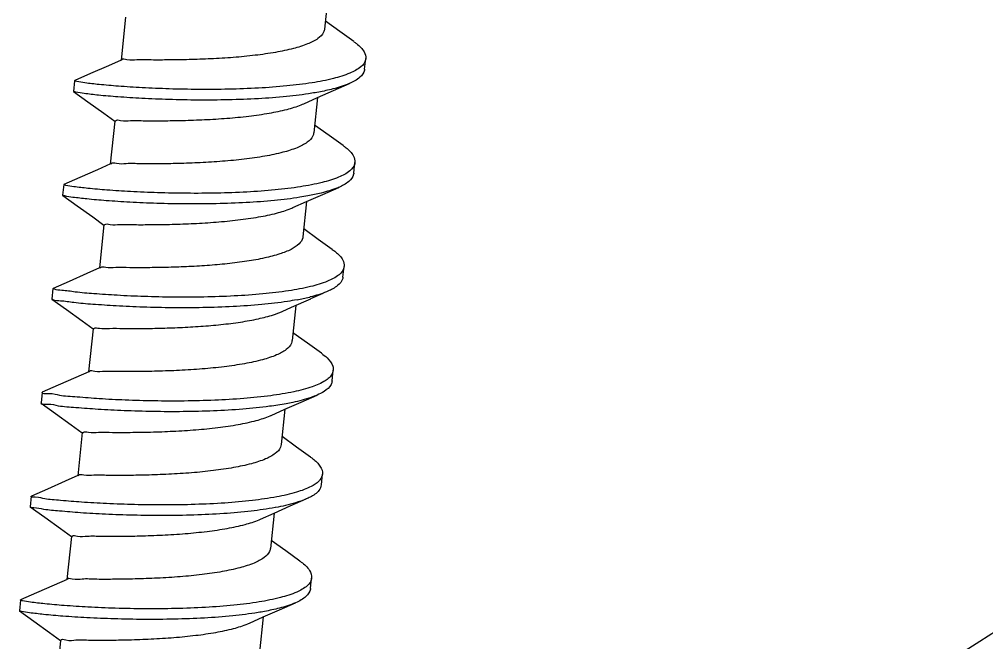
# Model space of a CAD drawing. Header units: millimetres. Extents: x -2947 to 97, y -3022 to 322.
# Drawn here: x -1307.72 to -1297.62, y -2001.81 to -1995.31 of the extents above; entities that cross this region are included whole.
import ezdxf

# ---------------------------------------------------------------- set-up
doc = ezdxf.new("R2010")
doc.units = ezdxf.units.MM
doc.layers.get('0').update_dxf_attribs({"linetype": 'CONTINUOUS'})

msp = doc.modelspace()

# ---------------------------------------------------------------- linework, layer by layer
at = {"color": 7}
for p, q in [((-1304.497443087941, -1995.040753768918), (-1304.535831466441, -1995.408615320218)), ((-1306.614226114941, -1995.284995982818), (-1306.661138476441, -1995.734539691818)), ((-1304.375578714541, -1995.436085212618), (-1304.527308123641, -1995.326939296218)), ((-1304.229394802341, -1995.540615278718), (-1304.375578714541, -1995.436085212618)), ((-1306.793441373341, -1995.792790389018), (-1306.978251376541, -1995.874357561418)), ((-1306.659672951641, -1995.733167559218), (-1306.793441373341, -1995.792790389018)), ((-1306.653124415441, -1995.731655177018), (-1306.654712667541, -1995.735016971118)), ((-1304.117183345441, -1995.828811768018), (-1304.105618138141, -1995.717986689418)), ((-1306.978251376541, -1995.874357561418), (-1307.144686892941, -1995.947251597118)), ((-1307.145956262141, -1995.948422525518), (-1307.157521469341, -1996.059247604118)), ((-1307.145956262141, -1995.948422525518), (-1307.144686892941, -1995.947251597118)), ((-1304.442484396841, -1996.050201084518), (-1304.274914610841, -1995.976806745118)), ((-1307.156521301441, -1996.060655310818), (-1307.157521469341, -1996.059247604118)), ((-1307.156521301441, -1996.060655310818), (-1307.006068747941, -1996.168243301718)), ((-1304.610525114041, -1996.124376759318), (-1304.442484396841, -1996.050201084518)), ((-1307.006068747941, -1996.168243301718), (-1306.842060093841, -1996.286239004118)), ((-1304.753937456441, -1996.188240720918), (-1304.610525114041, -1996.124376759318)), ((-1304.610525114041, -1996.124376759318), (-1304.648913492641, -1996.492238310718)), ((-1306.842060093841, -1996.286239004118), (-1306.726157361641, -1996.370264209018)), ((-1306.727308141041, -1996.368618973218), (-1306.774220502541, -1996.818162682218)), ((-1304.488660740741, -1996.519708203018), (-1304.640390149741, -1996.410562286718)), ((-1304.342476828441, -1996.624238269118), (-1304.488660740741, -1996.519708203018)), ((-1304.230265371541, -1996.912434758418), (-1304.218700164341, -1996.801609679918)), ((-1306.906523399541, -1996.876413379518), (-1307.091333402741, -1996.957980551818)), ((-1306.772754977841, -1996.816790549618), (-1306.906523399541, -1996.876413379518)), ((-1307.091333402741, -1996.957980551818), (-1307.257768919141, -1997.030874587618)), ((-1307.259038288341, -1997.032045515918), (-1307.270603495541, -1997.142870594518)), ((-1307.259038288341, -1997.032045515918), (-1307.257768919141, -1997.030874587618)), ((-1304.555566423041, -1997.133824074918), (-1304.387996636941, -1997.060429735518)), ((-1307.269603327541, -1997.144278301218), (-1307.270603495541, -1997.142870594518)), ((-1307.269603327541, -1997.144278301218), (-1307.119150774041, -1997.251866292118)), ((-1304.867019482641, -1997.271863711418), (-1304.723607140241, -1997.207999749818)), ((-1304.723607140241, -1997.207999749818), (-1304.761995518741, -1997.575861301118)), ((-1304.723607140241, -1997.207999749818), (-1304.555566423041, -1997.133824074918)), ((-1307.119150774041, -1997.251866292118), (-1306.955142119941, -1997.369861994518)), ((-1306.955142119941, -1997.369861994518), (-1306.839239387741, -1997.453887199518)), ((-1306.840390167241, -1997.452241963718), (-1306.887302528741, -1997.901785672618)), ((-1304.601742766841, -1997.603331193418), (-1304.753472175941, -1997.494185277118)), ((-1304.455558854641, -1997.707861259518), (-1304.601742766841, -1997.603331193418)), ((-1306.885837003941, -1997.900413540018), (-1307.019605425641, -1997.960036369918)), ((-1304.343347397741, -1997.996057748918), (-1304.331782190541, -1997.885232670318)), ((-1307.019605425641, -1997.960036369918), (-1307.204415428841, -1998.041603542318)), ((-1307.372120314441, -1998.115668506418), (-1307.383685521641, -1998.226493584918)), ((-1307.372120314441, -1998.115668506418), (-1307.370850945341, -1998.114497578018)), ((-1307.204415428841, -1998.041603542318), (-1307.370850945341, -1998.114497578018)), ((-1304.880990278941, -1998.311259016618), (-1304.678798426041, -1998.221908176218)), ((-1304.678776949541, -1998.221898734718), (-1304.551633174141, -1998.166148596518)), ((-1304.501097582141, -1998.144060988418), (-1304.517270092941, -1998.150897661718)), ((-1307.382685353741, -1998.227901291718), (-1307.383685521641, -1998.226493584918)), ((-1307.382685353741, -1998.227901291718), (-1307.232232800241, -1998.335489282518)), ((-1304.980086227541, -1998.355479855218), (-1304.880990278941, -1998.311259016618)), ((-1304.836692636941, -1998.291655997518), (-1304.875077544941, -1998.659484291618)), ((-1307.232232800241, -1998.335489282518), (-1307.068224146141, -1998.453484984918)), ((-1307.068224146141, -1998.453484984918), (-1306.952321413941, -1998.537510189918)), ((-1306.953472193341, -1998.535864954118), (-1307.000384554841, -1998.985408663118)), ((-1304.714824793041, -1998.686954183918), (-1304.866554202041, -1998.577808267518)), ((-1304.568640880741, -1998.791484250018), (-1304.714824793041, -1998.686954183918)), ((-1306.998919030141, -1998.984036530518), (-1307.132687451841, -1999.043659360418)), ((-1304.456429423841, -1999.079680739318), (-1304.444864216641, -1998.968855660818)), ((-1307.317497455041, -1999.125226532718), (-1307.483932971441, -1999.198120568518)), ((-1307.132687451841, -1999.043659360418), (-1307.317497455041, -1999.125226532718)), ((-1307.485202340641, -1999.199291496818), (-1307.496767547841, -1999.310116575418)), ((-1307.485202340641, -1999.199291496818), (-1307.483932971441, -1999.198120568518)), ((-1304.781730475341, -1999.301070055818), (-1304.614160689341, -1999.227675716418)), ((-1307.495767379941, -1999.311524282118), (-1307.496767547841, -1999.310116575418)), ((-1307.495767379941, -1999.311524282118), (-1307.345314826441, -1999.419112273018)), ((-1304.949771192541, -1999.375245730718), (-1304.781730475341, -1999.301070055818)), ((-1307.345314826441, -1999.419112273018), (-1307.181306172241, -1999.537107975418)), ((-1305.093183534941, -1999.439109692318), (-1304.949771192541, -1999.375245730718)), ((-1304.949771192541, -1999.375245730718), (-1304.988159571041, -1999.743107282018)), ((-1307.181306172241, -1999.537107975418), (-1307.065403440041, -1999.621133180418)), ((-1307.066554219541, -1999.619487944618), (-1307.113466581041, -2000.069031653518)), ((-1304.827906819241, -1999.770577174318), (-1304.979636228241, -1999.661431258018)), ((-1304.681722906941, -1999.875107240418), (-1304.827906819241, -1999.770577174318)), ((-1307.245769477941, -2000.127282350818), (-1307.430579481141, -2000.208849523218)), ((-1307.112001056241, -2000.067659520918), (-1307.245769477941, -2000.127282350818)), ((-1304.569511450041, -2000.163303729818), (-1304.557946242841, -2000.052478651218)), ((-1307.430579481141, -2000.208849523218), (-1307.597014997641, -2000.281743558918)), ((-1307.598284366741, -2000.282914487318), (-1307.609849573941, -2000.393739565818)), ((-1307.598284366741, -2000.282914487318), (-1307.597014997641, -2000.281743558918)), ((-1304.894812501441, -2000.384693046218), (-1304.727242715441, -2000.311298706818)), ((-1307.608849406041, -2000.395147272618), (-1307.609849573941, -2000.393739565818)), ((-1307.608849406041, -2000.395147272618), (-1307.458396852541, -2000.502735263418)), ((-1305.062853218641, -2000.458868721118), (-1304.894812501441, -2000.384693046218)), ((-1305.047220678841, -2000.400676201818), (-1305.050744230741, -2000.401326978918)), ((-1307.458396852541, -2000.502735263418), (-1307.294388198441, -2000.620730965818)), ((-1305.206265561041, -2000.522732682718), (-1305.062853218641, -2000.458868721118)), ((-1305.062853218641, -2000.458868721118), (-1305.101241597241, -2000.826730272418)), ((-1307.294388198441, -2000.620730965818), (-1307.178485466241, -2000.704756170818)), ((-1307.179636245741, -2000.703110935018), (-1307.226548607241, -2001.152654644018)), ((-1304.940988845341, -2000.854200164818), (-1305.092718254341, -2000.745054248418)), ((-1304.794804933041, -2000.958730230918), (-1304.940988845341, -2000.854200164818)), ((-1307.225083082441, -2001.151282511418), (-1307.358851504141, -2001.210905341318)), ((-1304.682593476141, -2001.246926720218), (-1304.671028268941, -2001.136101641618)), ((-1307.358851504141, -2001.210905341318), (-1307.543661507341, -2001.292472513618)), ((-1307.543661507341, -2001.292472513618), (-1307.710097023741, -2001.365366549418)), ((-1307.711366392941, -2001.366537477718), (-1307.722931600141, -2001.477362556318)), ((-1307.711366392941, -2001.366537477718), (-1307.710097023741, -2001.365366549418)), ((-1305.007894527641, -2001.468316036718), (-1304.840324741641, -2001.394921697318)), ((-1307.721931432241, -2001.478770263018), (-1307.722931600141, -2001.477362556318)), ((-1307.721931432241, -2001.478770263018), (-1307.571478878741, -2001.586358253918)), ((-1305.319347587241, -2001.606355673118), (-1305.175935244841, -2001.542491711618)), ((-1305.175935244841, -2001.542491711618), (-1305.214323623441, -2001.910353262918)), ((-1305.175935244841, -2001.542491711618), (-1305.007894527641, -2001.468316036718)), ((-1307.571478878741, -2001.586358253918), (-1307.407470224541, -2001.704353956318)), ((-1307.407470224541, -2001.704353956318), (-1307.291567492341, -2001.788379161318)), ((-1307.292718271841, -2001.786733925518), (-1307.339630633341, -2002.236277634418))]:
    msp.add_line(p, q, dxfattribs=at)
for centre, radius, start, end in [((-1304.453369021341, -1996.676138754118), 0.2791445677, 310.1737830455947, 311.3592257580146), ((-1304.565923335541, -1997.758325801118), 0.2798922915, 309.2783124353933, 311.221615805191), ((-1305.256079554641, -1995.887857815418), 2.3855910049, 280.446392931408, 283.6251978118032), ((-1305.170936589641, -1996.250313718118), 2.0132801566, 283.7002366945061, 283.9834076173064), ((-1307.207577290741, -2001.149432113918), 0.0132532221, 183.0188117350779, 186.0450496554437)]:
    msp.add_arc(centre, radius, start, end, dxfattribs=at)
for points, start_tangent, end_tangent in [([(-1305.235973645041, -2006.527190234118), (-1288.686918993741, -1995.928016370218), (-1272.801866423441, -1984.936034961018), (-1257.100670614841, -1973.122016408118), (-1245.480434171341, -1963.640795729118)], (0.8510359088527024, 0.525107495512352), (0.763113408470115, 0.6462645942747623)), ([(-1304.536797362241, -1995.408402330818), (-1304.545548023741, -1995.442274326618), (-1304.605183537741, -1995.507926815318), (-1304.712744134941, -1995.564797064018), (-1304.861448677441, -1995.612716341118), (-1305.047100278341, -1995.652316803318), (-1305.260994963841, -1995.683255517218), (-1305.488900381741, -1995.705436800418), (-1305.723388743941, -1995.720108148518), (-1305.950264903241, -1995.728267187518), (-1306.160213407241, -1995.731511467218)], (-0.09982934583850478, -0.9950045737128329), (-0.9999770392072235, -0.006776507828893948)), ([(-1300.681997137041, -2007.333925866718), (-1294.561309755241, -2005.181574706518), (-1288.806136799341, -2003.096613710818), (-1283.387089359841, -2001.076323091318), (-1278.292203546741, -1999.123582103218), (-1273.521104521041, -1997.245557997818), (-1269.059265632341, -1995.443748778518)], (0.9449139665470171, 0.3273187984586015), (0.9255994524081896, 0.3785044962766748)), ([(-1304.229571089741, -1995.540864042718), (-1304.201747889041, -1995.561456576718), (-1304.122413948741, -1995.648027648618), (-1304.105948064641, -1995.717963007918)], (0.8159014294938962, -0.5781910215057103), (-0.07159411128391946, -0.9974338490493823)), ([(-1306.160213407241, -1995.731511467218), (-1306.345578794541, -1995.731540415018), (-1306.495731085941, -1995.730210648818), (-1306.599433431541, -1995.729605291718), (-1306.653124415441, -1995.731655177018)], (-0.9999770392068819, -0.00677650787930929), (-0.5047021714933461, -0.8632935295077226)), ([(-1304.105948064641, -1995.717963007918), (-1304.107526525441, -1995.729493391618), (-1304.157902662841, -1995.803869828018)], (-0.07159411148816822, -0.9974338490347215), (-0.7546135133814934, -0.6561695249110846)), ([(-1304.157902662841, -1995.803869828018), (-1304.271501830841, -1995.869483386518), (-1304.443515270441, -1995.925044179218), (-1304.666576545941, -1995.969702480418), (-1304.931084085241, -1996.003085931218), (-1305.225621585941, -1996.025315843518), (-1305.537457879941, -1996.037001888518), (-1305.853104368941, -1996.039215402018), (-1306.158905624641, -1996.033442475918), (-1306.441637293941, -1996.021518889318), (-1306.689085128341, -1996.005549729118), (-1306.890579787141, -1995.987817217918), (-1307.037463995441, -1995.970680786918), (-1307.123471604141, -1995.956473768018), (-1307.144925783741, -1995.947489146818)], (-0.7546135133895339, -0.6561695249018379), (-0.6713249767243845, 0.7411631234930706)), ([(-1304.117375180441, -1995.828796909718), (-1304.118468233641, -1995.837378430218), (-1304.166463405741, -1995.912095953918), (-1304.274901204941, -1995.976838390818)], (-0.0772219898485212, -0.9970139238164304), (-0.9207860515763264, -0.3900680033308023)), ([(-1304.274901204941, -1995.976838390818), (-1304.277883472841, -1995.978095457118), (-1304.448009503041, -1996.034069536518), (-1304.597157522841, -1996.066701978418)], (-0.920786051634831, -0.390068003192698), (-0.9833899980561852, -0.1815051286411931)), ([(-1304.597157522841, -1996.066701978418), (-1304.669549015441, -1996.079150282518), (-1304.932955667441, -1996.112947327318), (-1305.226847747041, -1996.135564957018), (-1305.538507123441, -1996.147597540618), (-1305.854436784141, -1996.150103473718), (-1306.160952516141, -1996.144558780818), (-1306.444782793641, -1996.132792409318), (-1306.693650574741, -1996.116906052118), (-1306.896811501741, -1996.099182014018), (-1307.045524911441, -1996.081983159818), (-1307.133437008341, -1996.067649331518), (-1307.155695237941, -1996.059389648418)], (-0.9833899980825516, -0.1815051284983406), (-0.8374193548459417, 0.546560906148077)), ([(-1306.226383071941, -1996.365590748718), (-1306.016434567841, -1996.362346469018), (-1305.789558408541, -1996.354187430018), (-1305.555070046341, -1996.339516081918), (-1305.327164628541, -1996.317334798718), (-1305.113269943041, -1996.286396084818), (-1304.927618342141, -1996.246795622618), (-1304.778913799641, -1996.198876345418), (-1304.753919512441, -1996.188280939218)], (0.9999770392069018, 0.006776507876364878), (0.9132266835150038, 0.4074518677294129)), ([(-1306.721319341241, -1996.370396351218), (-1306.719294080141, -1996.365734458518), (-1306.665603096241, -1996.363684573218), (-1306.561900750641, -1996.364289930318), (-1306.411748459241, -1996.365619696518), (-1306.226383071941, -1996.365590748718)], (0.2863041251881475, 0.9581387936516553), (0.9999770392068253, 0.006776507887638211)), ([(-1304.649867224241, -1996.492021148018), (-1304.657632976341, -1996.523766111618), (-1304.715809819541, -1996.589752934218), (-1304.822175549841, -1996.646930424718), (-1304.970330356841, -1996.695239950018), (-1305.158229839341, -1996.735597107718), (-1305.373702433741, -1996.766834090818), (-1305.601654945141, -1996.789034096918), (-1305.834297826041, -1996.803626499118), (-1306.062405401541, -1996.811866901818), (-1306.273295433441, -1996.815134457718)], (-0.09485825798598747, -0.9954907889538024), (-0.9999770392072038, -0.00677650783179186)), ([(-1304.342661063241, -1996.624497701418), (-1304.311797484041, -1996.647521478018), (-1304.234208402341, -1996.733980304918), (-1304.219147268141, -1996.801578865118)], (0.8153267390264725, -0.5790011300752863), (-0.06875772655695668, -0.997633387091029)), ([(-1306.273295433441, -1996.815134457718), (-1306.457629635241, -1996.815169359018), (-1306.606308431541, -1996.813859362118), (-1306.709586453741, -1996.813214541318), (-1306.765067939741, -1996.815128264018)], (-0.9999770392072519, -0.006776507824699044), (-0.69599605662901, -0.7180456038141784)), ([(-1304.219147268141, -1996.801578865118), (-1304.221126779441, -1996.815275545518), (-1304.268916464141, -1996.885659502118)], (-0.06875772637441069, -0.99763338710361), (-0.7504907521570668, -0.6608809506459692)), ([(-1304.273290591741, -1996.889430687518), (-1304.388581035641, -1996.954781849018), (-1304.562115299441, -1997.010050631418), (-1304.786460357941, -1997.054400094418), (-1305.051958428441, -1997.087471401918), (-1305.347149837941, -1997.109399532818), (-1305.659274786841, -1997.120807372018), (-1305.974832038041, -1997.122778436618), (-1306.280170070741, -1997.116809434018), (-1306.562084813741, -1997.104744728818), (-1306.808397788141, -1997.088695586418), (-1307.008489343041, -1997.070947731818), (-1307.153763638641, -1997.053861267918), (-1307.238025016141, -1997.039767338618), (-1307.257741776841, -1997.030874391018)], (-0.7640046870186767, -0.6452106928852729), (-0.6703121919182817, 0.7420792177158102)), ([(-1306.765067939741, -1996.815128264018), (-1306.768478086341, -1996.819450765718)], (-0.6959960570574895, -0.7180456033988566), (-0.5281643610179424, -0.849142159918178)), ([(-1304.230629752641, -1996.912408977118), (-1304.232323612341, -1996.924588240418), (-1304.283285235141, -1996.998941042718), (-1304.387956316141, -1997.060524873518)], (-0.07057740823479888, -0.9975063054672177), (-0.9207235842394149, -0.3902154295069902)), ([(-1304.387956316141, -1997.060524873518), (-1304.397515381041, -1997.064507147618), (-1304.570171930141, -1997.119998150918), (-1304.710329532041, -1997.150343524518)], (-0.9207235841870123, -0.3902154296306357), (-0.9833450192216049, -0.1817486538383752)), ([(-1304.710329532041, -1997.150343524518), (-1304.793851468641, -1997.164567320218), (-1305.058913839741, -1997.197846714118), (-1305.353904747841, -1997.219963311618), (-1305.666057892041, -1997.231533445818), (-1305.981854613941, -1997.233635785118), (-1306.287616528341, -1997.227764046818), (-1306.570105155241, -1997.215761515318), (-1306.817102268041, -1997.199740236218), (-1307.017945515041, -1997.181988429018), (-1307.163995835641, -1997.164870176118), (-1307.249016178641, -1997.150721785718), (-1307.268433066241, -1997.142611982118)], (-0.9833450192241168, -0.1817486538247849), (-0.8183454492947935, 0.5747266529564318)), ([(-1306.339465098041, -1997.449213739218), (-1306.128575066241, -1997.445946183318), (-1305.900467490741, -1997.437705780518), (-1305.667824609841, -1997.423113378418), (-1305.439872098441, -1997.400913372318), (-1305.224399504041, -1997.369676389218), (-1305.036500021541, -1997.329319231518), (-1304.888345214541, -1997.281009706218), (-1304.866999137441, -1997.271909400018)], (0.9999770392069376, 0.006776507871090612), (0.9135214079728743, 0.4067906552211557)), ([(-1306.835371044741, -1997.454801767118), (-1306.831237604441, -1997.449207545518), (-1306.775756118341, -1997.447293822818), (-1306.672478096141, -1997.447938643618), (-1306.523799299941, -1997.449248640518), (-1306.339465098041, -1997.449213739218)], (0.4560240992342081, 0.8899674268857424), (0.9999770392065372, 0.006776507930164113)), ([(-1304.762172367141, -1997.575798262918), (-1304.763632475241, -1997.586145835118), (-1304.801951880341, -1997.650509465618), (-1304.885128978041, -1997.707624476018)], (-0.08310331589118103, -0.996540936885129), (-0.8899938865796505, -0.4559724573379935)), ([(-1304.885128978041, -1997.707624476018), (-1305.004151862641, -1997.755693588618), (-1305.160606017841, -1997.797434507818), (-1305.346959130141, -1997.831612762418), (-1305.551163123341, -1997.857673510818), (-1305.762135691041, -1997.876213808118), (-1305.979172932441, -1997.888727299418), (-1306.191707615541, -1997.895879387018), (-1306.386377459541, -1997.898757448118)], (-0.8899938864343306, -0.4559724576216371), (-0.9999770392072941, -0.006776507818486418)), ([(-1304.455746576541, -1997.708125059318), (-1304.421893794841, -1997.733584109818), (-1304.346052302341, -1997.819929003318), (-1304.332355181141, -1997.885194129218)], (0.8147641972276807, -0.5797924653838932), (-0.06711137382529518, -0.997745490344748)), ([(-1306.877576956341, -1997.898681634418), (-1306.882155893741, -1997.903263400418)], (-0.776560189168827, -0.6300430720181563), (-0.6121689759649578, -0.7907269723906064)), ([(-1306.386377459541, -1997.898757448118), (-1306.569517477641, -1997.898799170518), (-1306.716613925041, -1997.897510964118), (-1306.821141722541, -1997.896831859218), (-1306.877576956341, -1997.898681634418)], (-0.9999770392074396, -0.006776507796989606), (-0.7765601899728332, -0.6300430710271775)), ([(-1304.332355181141, -1997.885194129218), (-1304.334777045441, -1997.901052226318), (-1304.381481795641, -1997.968851365518)], (-0.0671113732120549, -0.9977454903859964), (-0.7519113484352595, -0.6592642293453133)), ([(-1304.388726908541, -1997.974984798518), (-1304.505704885641, -1998.040072583118)], (-0.7738433640773797, -0.6333770187442894), (-0.925444410085766, -0.3788834172156505)), ([(-1304.343915624241, -1997.996019533418), (-1304.346316319841, -1998.011783100018), (-1304.400240045541, -1998.085767663318), (-1304.501075590941, -1998.144112128718)], (-0.06710244340204571, -0.9977460909918291), (-0.918663292928639, -0.3950414588692046)), ([(-1304.505704885641, -1998.040072583118), (-1304.682541762241, -1998.095487234218), (-1304.910768117141, -1998.139767154718), (-1305.180383670441, -1998.172564508318), (-1305.479543817341, -1998.194043127318), (-1305.795087429841, -1998.204871213618), (-1306.113123324041, -1998.206191562018), (-1306.419649258541, -1998.199570637618), (-1306.701175882241, -1998.186928772718), (-1306.945327826241, -1998.170454595818), (-1307.141395157941, -1998.152507505718), (-1307.280810620641, -1998.135512534618), (-1307.357531395441, -1998.121852288018), (-1307.368308372341, -1998.113760774218), (-1307.368693124841, -1998.113259357118)], (-0.925444410007515, -0.3788834174067831), (-0.5750819576577532, 0.8180958024440208)), ([(-1304.823534945341, -1998.233907602518), (-1304.922333324341, -1998.250592233318), (-1305.191948877741, -1998.283389586818), (-1305.491109024541, -1998.304868205918), (-1305.806652637041, -1998.315696292218), (-1306.124688531241, -1998.317016640618), (-1306.431214465841, -1998.310395716218), (-1306.712741089441, -1998.297753851218), (-1306.956893033441, -1998.281279674418), (-1307.152960365141, -1998.263332584318), (-1307.292375827841, -1998.246337613218), (-1307.369096602641, -1998.232677366618), (-1307.379514611241, -1998.224996804118)], (-0.9831796722669632, -0.1826409922252585), (-0.6754685135557255, 0.7373888303973819)), ([(-1304.517270092941, -1998.150897661718), (-1304.684445768941, -1998.203931815418)], (-0.9254444100211057, -0.3788834173735868), (-0.9703588836226857, -0.2416684443085924)), ([(-1306.452547124241, -1998.532836729618), (-1306.257877280241, -1998.529958668518), (-1306.045342597141, -1998.522806580918), (-1305.828305355741, -1998.510293089618), (-1305.617332787941, -1998.491752792318), (-1305.413128794741, -1998.465692043918), (-1305.226775682541, -1998.431513789318), (-1305.070321527341, -1998.389772870018), (-1304.980072016541, -1998.355511454018)], (0.9999770392070404, 0.00677650785592236), (0.9120137509083973, 0.4101596252119361)), ([(-1306.949180572241, -1998.538557341518), (-1306.943746621041, -1998.532760915918), (-1306.887311387141, -1998.530911140718), (-1306.782783589741, -1998.531590245618), (-1306.635687142341, -1998.532878452018), (-1306.452547124241, -1998.532836729618)], (0.5318851026460725, 0.8468165312410811), (0.9999770392073409, 0.006776507811568797)), ([(-1304.875934717441, -1998.659405445718), (-1304.882363988641, -1998.687725236018), (-1304.935901431141, -1998.752385058818), (-1305.037001167141, -1998.809412285818), (-1305.183254214241, -1998.858944699218), (-1305.370292362241, -1998.900329254418), (-1305.584835117641, -1998.932272964018), (-1305.812337805041, -1998.955047066718), (-1306.050921427841, -1998.970406652118), (-1306.285830093341, -1998.979044690818), (-1306.499459485741, -1998.982380438618)], (-0.09042929597142696, -0.9959028780107586), (-0.9999770392071006, -0.006776507847025143)), ([(-1304.568689193741, -1998.791551561418), (-1304.509401288141, -1998.839838638618), (-1304.449739110541, -1998.925771789318), (-1304.446429341641, -1998.968701669018)], (0.8123987585173121, -0.5831022698974253), (-0.09791662038602414, -0.9951946218967319)), ([(-1306.991171201441, -1998.982366686418), (-1306.995017920041, -1998.986733137018)], (-0.7338788112826288, -0.6792804209973932), (-0.5686165591397401, -0.8226027040267265)), ([(-1306.499459485741, -1998.982380438618), (-1306.682468781041, -1998.982422902818), (-1306.830367191741, -1998.981127029418), (-1306.935433646541, -1998.980459263818), (-1306.991171201441, -1998.982366686418)], (-0.9999770392069233, -0.006776507873189347), (-0.7338788054156621, -0.6792804273359279)), ([(-1304.446429341641, -1998.968701669018), (-1304.456250057841, -1999.005830093318), (-1304.488336175741, -1999.048073874118)], (-0.09791662005637533, -0.9951946219291659), (-0.7381600473324774, -0.6746256328676777)), ([(-1304.488336175741, -1999.048073874118), (-1304.528813607641, -1999.078071410118), (-1304.664365898341, -1999.140901928218), (-1304.857036255941, -1999.193147186118), (-1305.098408794941, -1999.234104407618), (-1305.377897434241, -1999.263573817318), (-1305.683217618841, -1999.281867542718), (-1306.000933726441, -1999.289795706018), (-1306.317057765441, -1999.288630324418), (-1306.617672687841, -1999.280048628318), (-1306.889552540141, -1999.266058323018), (-1307.120751819041, -1999.248908124518), (-1307.301137769641, -1999.230987555118), (-1307.422841905841, -1999.214720465618), (-1307.480976912641, -1999.202867706918)], (-0.7381600473834073, -0.6746256328119513), (0.6460315020647786, 0.7633107482145958)), ([(-1304.457994548841, -1999.079526747618), (-1304.467815265041, -1999.116655171918), (-1304.540378814841, -1999.188896488718), (-1304.614155778641, -1999.227686904218)], (-0.09791662046933479, -0.995194621888535), (-0.915677629035204, -0.4019135226444456)), ([(-1304.614155778641, -1999.227686904218), (-1304.675931105541, -1999.251727006718), (-1304.868601463241, -1999.303972264718), (-1304.937132941141, -1999.317622852918)], (-0.9156776290284417, -0.4019135226598521), (-0.9831563973271772, -0.1827662397562682)), ([(-1304.937132941141, -1999.317622852918), (-1305.109974002141, -1999.344929486218), (-1305.389462641441, -1999.374398895818), (-1305.694782826141, -1999.392692621218), (-1306.012498933641, -1999.400620784618), (-1306.328622972641, -1999.399455403018), (-1306.629237895041, -1999.390873706818), (-1306.901117747341, -1999.376883401618), (-1307.132317026341, -1999.359733203018), (-1307.312702976841, -1999.341812633718), (-1307.434407113041, -1999.325545544118), (-1307.492734372341, -1999.313927383718)], (-0.9831563973207214, -0.1827662397909965), (0.6210159386970895, 0.7837979356212754)), ([(-1286.501263896941, -1999.364202059918), (-1287.810610135541, -1999.990596728218), (-1289.028759747841, -2000.560711386318), (-1290.171187148841, -2001.084527718118), (-1291.253747822741, -2001.571270679518), (-1292.280505152741, -2002.024243555818), (-1293.235941985741, -2002.438064172018), (-1294.121782068841, -2002.814974952418), (-1294.943584865941, -2003.158643501518), (-1295.707186387641, -2003.472608460518), (-1296.418809094241, -2003.760345072918), (-1297.085024197541, -2004.025260746818), (-1297.712825950741, -2004.270728995618), (-1298.309976507641, -2004.500216532118), (-1298.884057671441, -2004.716903802018), (-1299.437021348041, -2004.921683035918), (-1299.962344831541, -2005.112330088118), (-1300.452287851041, -2005.286381685518), (-1300.897690842141, -2005.441135312018), (-1301.291518866141, -2005.574910985918), (-1301.641596153341, -2005.691147536118), (-1301.965838340141, -2005.796303908318), (-1302.282137487341, -2005.896291566018), (-1302.603024360341, -2005.994772380218), (-1302.927726352641, -2006.090940299118), (-1303.256070951841, -2006.183999257618), (-1303.592987606141, -2006.274184727318), (-1303.945065794141, -2006.361161139318), (-1304.320469654141, -2006.442742759518)], (-0.90015154687181, -0.4355768504687638), (-0.980890192987283, -0.1945621476581984)), ([(-1306.565629150341, -1999.616459720018), (-1306.351999757941, -1999.613123972318), (-1306.117091092541, -1999.604485933618), (-1305.878507469741, -1999.589126348218), (-1305.651004782341, -1999.566352245518), (-1305.436462026941, -1999.534408535918), (-1305.249423878941, -1999.493023980718), (-1305.103170831841, -1999.443491567318), (-1305.093171524841, -1999.439136726118)], (0.999977039206987, 0.006776507863778447), (0.913872828927148, 0.4060005573255925)), ([(-1307.061976959441, -1999.622066688218), (-1307.057340866141, -1999.616445967918), (-1307.001603311241, -1999.614538545318), (-1306.896536856341, -1999.615206310918), (-1306.748638445741, -1999.616502184318), (-1306.565629150341, -1999.616459720018)], (0.490631333751385, 0.8713672557201912), (0.9999770392076258, 0.006776507769517231)), ([(-1304.989028687841, -1999.743034889818), (-1304.996013500241, -1999.772684795218), (-1305.050284973141, -1999.837018551118), (-1305.152922259741, -1999.894248390118), (-1305.299908187041, -1999.943534618918), (-1305.485797419941, -1999.984389102818), (-1305.696892721841, -2000.015771030218), (-1305.924049475241, -2000.038559174818), (-1306.163057300941, -2000.053982874518), (-1306.398466017941, -2000.062656510018), (-1306.612541511841, -2000.066003429018)], (-0.09358326584334602, -0.9956114565201094), (-0.9999770392072956, -0.006776507818241054)), ([(-1304.681601399941, -1999.874933883218), (-1304.598441241041, -1999.948907279518), (-1304.557841929841, -2000.033350953518), (-1304.558707761341, -2000.052369528618)], (0.8188835957630073, -0.5739596297565255), (-0.1418471399427403, -0.9898885739769222)), ([(-1304.596474115641, -2000.126732293718), (-1304.674994080341, -2000.180978585918), (-1304.827864397341, -2000.240834778418), (-1305.035655471541, -2000.289851123218), (-1305.289277630241, -2000.327468726118), (-1305.577598942641, -2000.353636626818), (-1305.887941265241, -2000.368814070018), (-1306.206645186341, -2000.373950041018), (-1306.519678697041, -2000.370440978618), (-1306.813262464841, -2000.360068548918), (-1307.074483848341, -2000.344920253318), (-1307.291872291241, -2000.327296408318), (-1307.455910456941, -2000.309607642318), (-1307.559458325441, -2000.294267476718), (-1307.598071357341, -2000.283584777818), (-1307.597885799741, -2000.283405472818)], (-0.6853091142767578, -0.7282523037307921), (0.7763915357752502, 0.630250889072398)), ([(-1307.105094020941, -2000.066098139918), (-1307.107696144141, -2000.069967869318)], (-0.6344591123341106, -0.7729564248883715), (-0.4725626511138596, -0.8812970786132454)), ([(-1306.612541511841, -2000.066003429018), (-1306.796249603341, -2000.066041916518), (-1306.946049404741, -2000.064723243818), (-1307.050764180641, -2000.064092137318), (-1307.105094020941, -2000.066098139918)], (-0.999977039206556, -0.006776507927397018), (-0.6344591133591925, -0.7729564240469624)), ([(-1304.558707761341, -2000.052369528618), (-1304.583686895141, -2000.111324469418), (-1304.596474115641, -2000.126732293718)], (-0.1418471402470236, -0.9898885739333196), (-0.685309113859945, -0.7282523041230264)), ([(-1304.570272968641, -2000.163194607118), (-1304.595252102341, -2000.222149548018), (-1304.686559287541, -2000.291803664418), (-1304.727378385141, -2000.310987451918)], (-0.1418471400707577, -0.9898885739585779), (-0.9167019850901502, -0.3995716087659109)), ([(-1304.727378385141, -2000.310987451918), (-1304.839429604541, -2000.351659856918), (-1305.047220678841, -2000.400676201818)], (-0.9167019849886101, -0.3995716089988655), (-0.9832645640771427, -0.1821834159032774)), ([(-1305.050744230741, -2000.401326978918), (-1305.300842837441, -2000.438293804718), (-1305.589164149941, -2000.464461705418), (-1305.899506472541, -2000.479639148618), (-1306.218210393641, -2000.484775119618), (-1306.531243904241, -2000.481266057218), (-1306.824827672041, -2000.470893627518), (-1307.086049055541, -2000.455745331818), (-1307.303437498441, -2000.438121486818), (-1307.467475664141, -2000.420432720918), (-1307.571023532741, -2000.405092555318), (-1307.609282362741, -2000.395673067418)], (-0.9834718709390184, -0.1810609816379734), (-0.7719668674026103, 0.6356627687953738)), ([(-1306.678711176541, -2000.700082710518), (-1306.464635682641, -2000.696735791518), (-1306.229226965641, -2000.688062156018), (-1305.990219139841, -2000.672638456318), (-1305.763062386541, -2000.649850311718), (-1305.551967084641, -2000.618468384318), (-1305.366077851741, -2000.577613900418), (-1305.219091924441, -2000.528327671618), (-1305.206250930441, -2000.522765601318)], (0.999977039207251, 0.006776507824842723), (0.9138097514399358, 0.4061425096850643)), ([(-1307.174504673241, -2000.705355859118), (-1307.171263685641, -2000.700177421418), (-1307.116933845341, -2000.698171418818), (-1307.012219069441, -2000.698802525318), (-1306.862419267941, -2000.700121198018), (-1306.678711176541, -2000.700082710518)], (0.4010510110800928, 0.9160557223835432), (0.9999770392066476, 0.006776507913878486)), ([(-1305.102121816641, -2000.826594707618), (-1305.109953460441, -2000.858241331118), (-1305.166511729341, -2000.923033865218), (-1305.271439424941, -2000.980155778818), (-1305.419713528541, -2001.028954316318), (-1305.604608450541, -2001.069036847218), (-1305.815250900541, -2001.100035002518), (-1306.042959622141, -2001.122651781318), (-1306.281076178241, -2001.137848756818), (-1306.514101426241, -2001.146343191118), (-1306.725623538041, -2001.149626419418)], (-0.09749373741988143, -0.9952361383932475), (-0.9999770392072383, -0.006776507826698584)), ([(-1304.794923247341, -2000.958898755518), (-1304.779652671641, -2000.969857883318), (-1304.692940958041, -2001.057608980418), (-1304.671079570341, -2001.136097075018)], (0.8184392221939807, -0.5745931078376348), (-0.08866535506088521, -0.9960614714022058)), ([(-1306.725623538041, -2001.149626419418), (-1306.914559958941, -2001.149634297918), (-1307.066854938441, -2001.148267325118), (-1307.170291339841, -2001.147756913518), (-1307.220812121341, -2001.150130079318)], (-0.9999770392075408, -0.006776507782068044), (0.05181633734012127, -0.9986566312725584)), ([(-1304.671079570341, -2001.136097075018), (-1304.671572097941, -2001.140382142218), (-1304.716667908041, -2001.216114252618)], (-0.08866535511007187, -0.9960614713978274), (-0.7232977066748779, -0.6905363332358857)), ([(-1304.716667908041, -2001.216114252618), (-1304.826388504141, -2001.283055948418), (-1304.996014286441, -2001.339849572018), (-1305.218156247841, -2001.385589669518), (-1305.483085232341, -2001.419863337818), (-1305.779165471141, -2001.442768624318), (-1306.093373078441, -2001.454910157518), (-1306.411876403641, -2001.457372204418), (-1306.720652376441, -2001.451670355418), (-1307.006111382441, -2001.439683988318), (-1307.255702824041, -2001.423572522518), (-1307.458474381541, -2001.405679193818), (-1307.605560054441, -2001.388426638918), (-1307.690575235041, -2001.374208941518), (-1307.709935182841, -2001.365247798118)], (-0.7232977067268554, -0.6905363331814423), (-0.6694207231904783, 0.7428835005323089)), ([(-1304.682644777641, -2001.246922153618), (-1304.683137305141, -2001.251207220818), (-1304.728233115341, -2001.326939331218), (-1304.837953711341, -2001.393881027018), (-1304.840336332141, -2001.394894340318)], (-0.08866535472116828, -0.996061471432446), (-0.9207682621918148, -0.3901099938994967)), ([(-1304.840336332141, -2001.394894340318), (-1305.007579493641, -2001.450674650618), (-1305.162515455741, -2001.484812063618)], (-0.9207682622418384, -0.3901099937814274), (-0.9834291798134492, -0.1812927143915238)), ([(-1305.162515455741, -2001.484812063618), (-1305.229721455041, -2001.496414748118), (-1305.494650439641, -2001.530688416418), (-1305.790730678341, -2001.553593702918), (-1306.104938285641, -2001.565735236018), (-1306.423441610841, -2001.568197283018), (-1306.732217583641, -2001.562495434018), (-1307.017676589641, -2001.550509066918), (-1307.267268031241, -2001.534397601018), (-1307.470039588841, -2001.516504272318), (-1307.617125261641, -2001.499251717518), (-1307.702140442241, -2001.485034020118), (-1307.720556600941, -2001.476891893518)], (-0.9834291798365207, -0.1812927142663723), (-0.8069454479545257, 0.5906259764228712)), ([(-1284.909207927641, -2001.548250273718), (-1286.246492305641, -2002.033115973818), (-1287.499060027641, -2002.471644666318), (-1288.681024832941, -2002.872087077518), (-1289.807534243341, -2003.241910690218), (-1290.881889810641, -2003.583944593318), (-1291.886931970041, -2003.894456746818), (-1292.823514598141, -2004.175486814918), (-1293.696674388641, -2004.430092226818), (-1294.511897441141, -2004.661176142618), (-1295.275225769441, -2004.871538913418), (-1295.993213871841, -2005.063875668618), (-1296.673010991341, -2005.240800087618), (-1297.322746608941, -2005.404931485818), (-1297.950518165841, -2005.558616772318), (-1298.558395161541, -2005.702527408618), (-1299.139110013641, -2005.835153665318), (-1299.683874611241, -2005.954892990718), (-1300.182088707141, -2006.060077949118), (-1300.625266939341, -2006.149846306618), (-1301.021560476741, -2006.226801287818), (-1301.390821950841, -2006.295417075618), (-1301.753354486541, -2006.359591547518), (-1302.123817449441, -2006.421544843718), (-1302.501868877041, -2006.480518138718), (-1302.888028450841, -2006.535679344418), (-1303.289205713641, -2006.586612791418), (-1303.715287174941, -2006.632054573718), (-1304.180324174441, -2006.668587887618)], (-0.9380982501882473, -0.3463692725888781), (-0.9980966612049872, -0.06166891349340438)), ([(-1306.791793202641, -2001.783705700918), (-1306.580271090941, -2001.780422472618), (-1306.347245842841, -2001.771928038318), (-1306.109129286741, -2001.756731062818), (-1305.881420565241, -2001.734114284018), (-1305.670778115141, -2001.703116128718), (-1305.485883193141, -2001.663033597818), (-1305.337609089641, -2001.614235060318), (-1305.319329498141, -2001.606396319818)], (0.9999770392073243, 0.006776507814014377), (0.9136116788484536, 0.4065878752148299)), ([(-1307.286810240941, -2001.785775717818), (-1307.286981785941, -2001.784209360818), (-1307.236461004441, -2001.781836195018), (-1307.133024603041, -2001.782346606618), (-1306.980729623641, -2001.783713579418), (-1306.791793202641, -2001.783705700918)], (-0.1589691676132969, 0.9872835477958375), (0.9999770392071855, 0.006776507834484253))]:
    msp.add_spline(points, degree=3, dxfattribs=dict(at, start_tangent=start_tangent, end_tangent=end_tangent))

doc.saveas('drawing.dxf')
